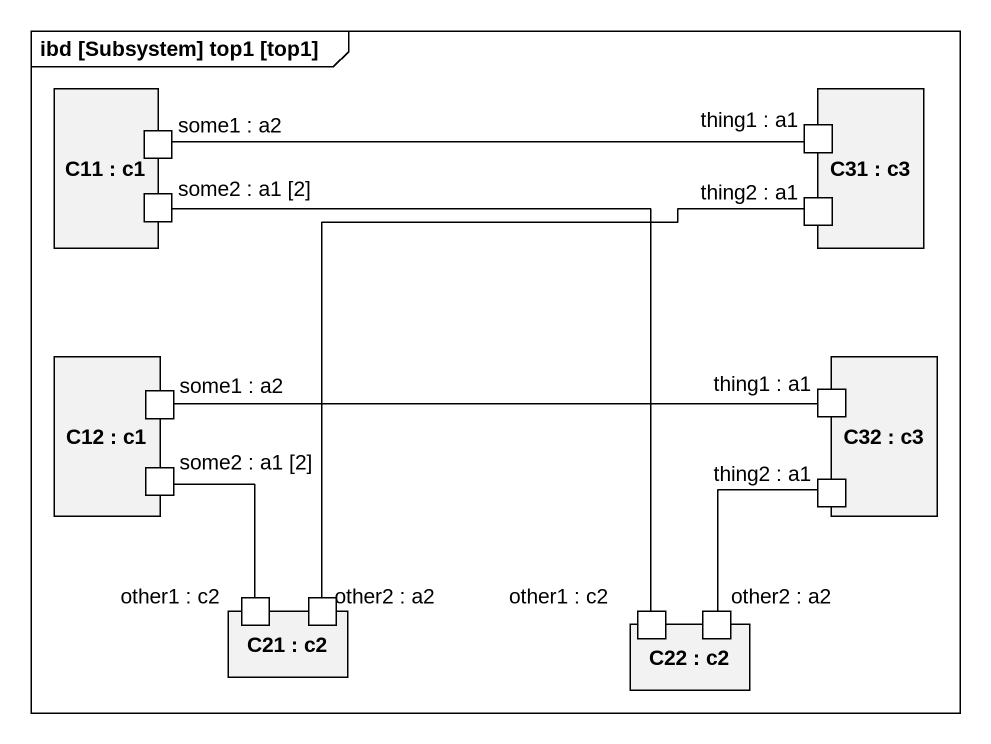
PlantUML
@startuml
mainframe ibd [Subsystem] top1 [top1]
rectangle "C11 : c1" as C11 {
  port "some1 : a2" as some1_a2
  port "some2 : a1 [2]" as some2_a1_2
}
rectangle "C31 : c3" as C31 {
  port "thing1 : a1" as thing1_a1
  port "thing2 : a1" as thing2_a1
}
rectangle "C12 : c1" as C12 {
  port "some1 : a2" as some1_a2_2
  port "some2 : a1 [2]" as some2_a1_2_2
}
rectangle "C32 : c3" as C32 {
  port "thing1 : a1" as thing1_a1_2
  port "thing2 : a1" as thing2_a1_2
}
rectangle "C21 : c2" as C21 {
  port "other1 : c2" as other1_c2
  port "other2 : a2" as other2_a2
}
rectangle "C22 : c2" as C22 {
  port "other1 : c2" as other1_c2_2
  port "other2 : a2" as other2_a2_2
}
some1_a2 -right- thing1_a1
some2_a1_2 -- other1_c2_2
thing1_a1_2 -left- some1_a2_2
some2_a1_2_2 -- other1_c2
other2_a2 -up- thing2_a1
other2_a2_2 -up- thing2_a1_2
@enduml
